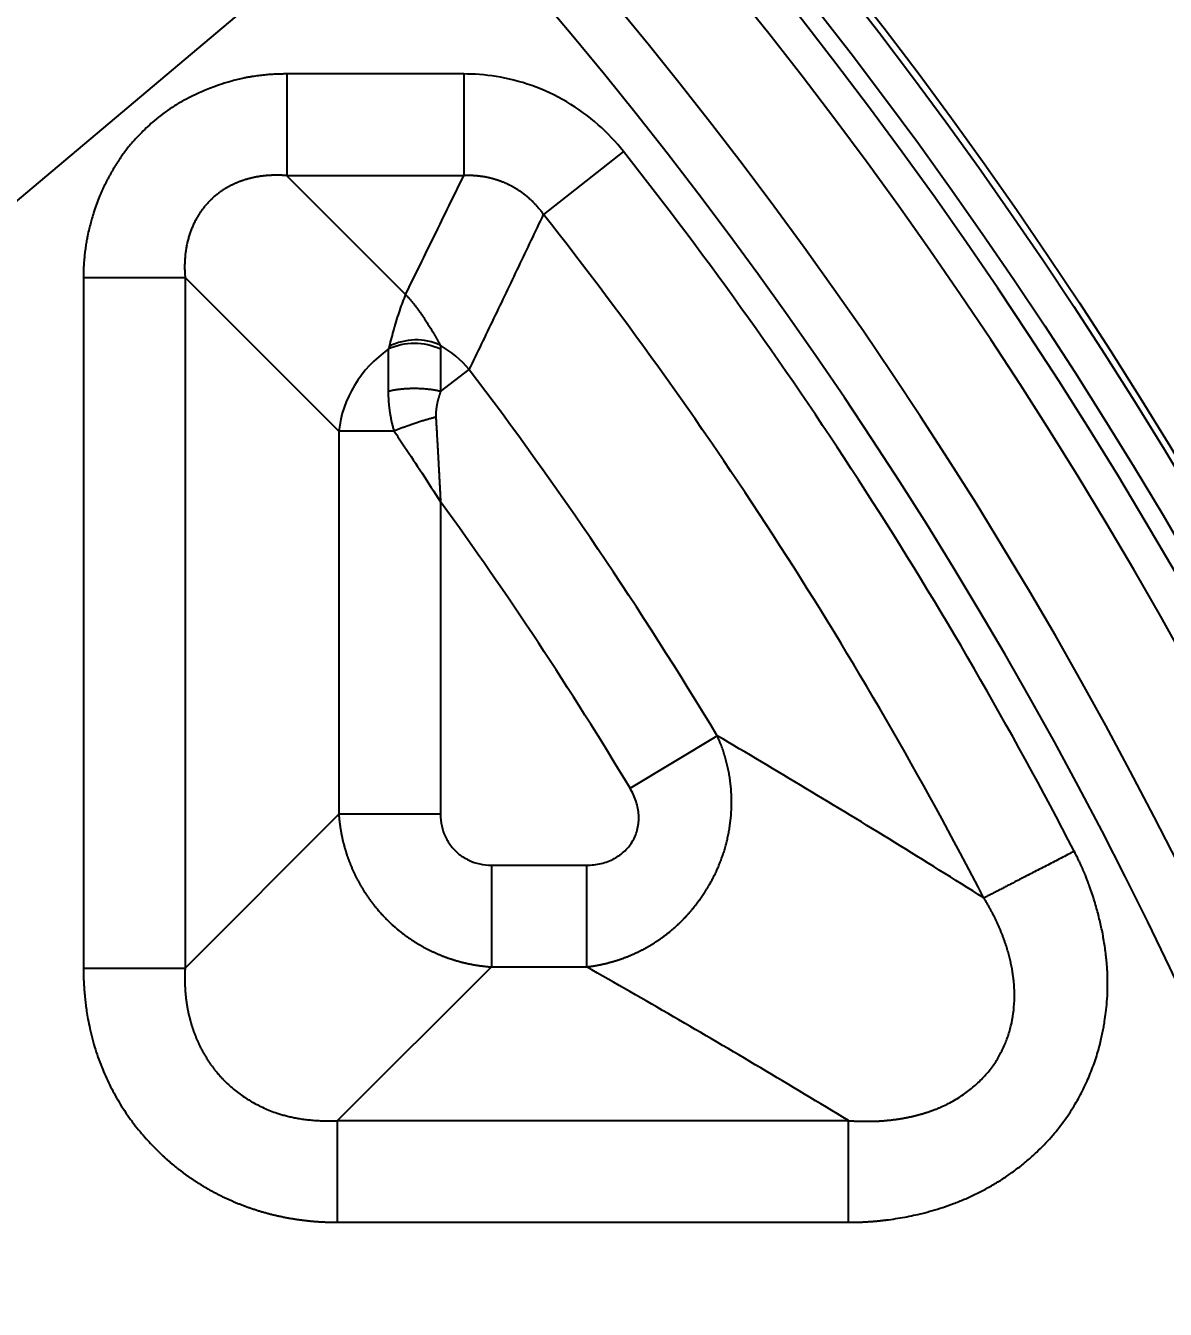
# Model space of a CAD drawing. Header units: millimetres. Extents: x -1286 to 291, y 5350 to 5880.
# Drawn here: x -999.81 to -978.52, y 5717.81 to 5741.79 of the extents above; entities that cross this region are included whole.
import ezdxf

# ---------------------------------------------------------------- set-up
doc = ezdxf.new("R2010")
doc.units = ezdxf.units.MM
doc.layers.add('dim', color=82, linetype='Continuous', lineweight=9)
doc.layers.add('粗实线层', color=7, linetype='Continuous', lineweight=35)
doc.dimstyles.new('ISO-25', dxfattribs={"dimscale": 1.5, "dimtxt": 2.5, "dimasz": 2.5, "dimexe": 1.25, "dimexo": 0.625, "dimtad": 1, "dimtxsty": 'Standard', "dimcen": 2.5, "dimadec": 0, "dimazin": 0, "dimtfac": 1, "dimtmove": 0, "dimatfit": 3, "dimfxl": 0, "dimarcsym": 0})

# ---------------------------------------------------------------- blocks, each defined once
blk = doc.blocks.new('*D39')
at = {"layer": 'Defpoints', "color": 0, "lineweight": 18, "transparency": 16777216}
for p in [(-981.514, 5754.075), (-1136.803, 5623.235)]:
    blk.add_point(p, dxfattribs=at)
at = {"layer": 'dim', "color": 0, "lineweight": -2, "transparency": 16777216}
for p, q in [((-931.597, 5796.133), (-979.219, 5756.008)), ((-1136.803, 5623.235), (-981.514, 5754.075)), ((-1139.097, 5621.302), (-1141.391, 5619.369))]:
    blk.add_line(p, q, dxfattribs=at)
at = {"layer": 'dim', "color": 0, "lineweight": 18, "transparency": 16777216}
for points in [[(-979.542, 5756.391), (-978.897, 5755.626), (-981.514, 5754.075)], [(-1139.419, 5621.684), (-1138.775, 5620.92), (-1136.803, 5623.235)]]:
    blk.add_solid(points, dxfattribs=at)
at = {"layer": 'dim', "color": 0, "lineweight": 18, "transparency": 16777216, "insert": (-942.427, 5790.849), "char_height": 3.75, "attachment_point": 5, "rotation": 40.1161}
blk.add_mtext('∅203,06', dxfattribs=at)

msp = doc.modelspace()

# ---------------------------------------------------------------- linework, layer by layer
at = {"layer": '粗实线层', "lineweight": 25}
for p, q in [((-991.627, 5740.892), (-994.933, 5740.892)), ((-991.627, 5740.892), (-991.627, 5738.991)), ((-988.641, 5739.442), (-990.134, 5738.267)), ((-991.627, 5738.991), (-994.933, 5738.991)), ((-992.714, 5736.772), (-994.933, 5738.991)), ((-998.734, 5737.091), (-998.734, 5724.183)), ((-996.834, 5737.091), (-996.834, 5724.183)), ((-993.961, 5734.218), (-996.834, 5737.091)), ((-993.038, 5735.747), (-993.038, 5734.959)), ((-992.06, 5735.747), (-992.06, 5734.959)), ((-992.06, 5734.959), (-991.523, 5735.366)), ((-992.928, 5734.218), (-993.961, 5734.218)), ((-993.961, 5734.218), (-993.961, 5727.056)), ((-992.06, 5732.899), (-992.06, 5727.056)), ((-988.519, 5727.546), (-986.891, 5728.526)), ((-993.961, 5727.056), (-996.834, 5724.183)), ((-991.11, 5726.106), (-989.333, 5726.106)), ((-991.11, 5724.205), (-993.983, 5721.332)), ((-991.11, 5724.205), (-989.333, 5724.205)), ((-993.983, 5721.332), (-984.439, 5721.332)), ((-993.983, 5719.432), (-984.439, 5719.432))]:
    msp.add_line(p, q, dxfattribs=at)
for radius in [87.342, 87.216, 86.564]:
    msp.add_circle((-1053.128, 5688.655), radius, dxfattribs=at)
for centre, radius, start, end in [((-1059.158, 5688.655), 102.402, 14.30847, 151.42209), ((-1059.158, 5688.655), 102.401, 14.30847, 151.42209), ((-1059.158, 5688.655), 102.032, 6.18953, 168.43129), ((-1059.158, 5688.655), 101.531, 6.18953, 168.40811), ((-1059.158, 5688.655), 100.442, 20.91041, 168.28064), ((-1059.158, 5688.655), 100.141, 20.91041, 168.28065), ((-1059.158, 5688.655), 100.022, 21.11656, 168.26666), ((-1059.158, 5688.655), 99.521, 21.13618, 168.17064), ((-1053.128, 5688.655), 86.224, 0.08059, 89.91941), ((-1053.128, 5688.655), 85.581, 0.90297, 89.09703), ((-1053.128, 5688.655), 83.696, 2.22396, 87.77604), ((-1053.128, 5688.655), 82.706, 2.58039, 87.41961), ((-1053.128, 5688.655), 82.085, 27.34893, 38.22237), ((-1053.128, 5688.655), 80.184, 27.34891, 38.22242), ((-1053.128, 5688.655), 77.311, 31.04541, 37.1705), ((-1053.128, 5688.655), 75.411, 31.04547, 35.92336)]:
    msp.add_arc(centre, radius, start, end, dxfattribs=at)
for centre, major_axis, ratio, start_param, end_param in [((-992.549, 5734.982), (1.005, 0), 0.870881, 1.062956, 2.078628), ((-992.552, 5735.021), (0.991, 0.17), 0.891948, 0.912948, 1.904612), ((-993.038, 5734.218), (1.8, -0.894), 0.933392, 1.136658, 1.493393), ((-992.06, 5734.218), (1.421, 1.421), 0.89907, 1.375319, 2.303097)]:
    msp.add_ellipse(centre, major_axis=major_axis, ratio=ratio, start_param=start_param, end_param=end_param, dxfattribs=at)
for points, knots in [([(-994.933, 5740.892), (-994.945, 5740.892), (-994.97, 5740.892), (-995.008, 5740.891), (-995.048, 5740.89), (-995.09, 5740.889), (-995.133, 5740.888), (-995.179, 5740.885), (-995.226, 5740.883), (-995.276, 5740.879), (-995.327, 5740.875), (-995.38, 5740.869), (-995.435, 5740.863), (-995.492, 5740.856), (-995.55, 5740.847), (-995.61, 5740.838), (-995.672, 5740.827), (-995.789, 5740.804), (-995.95, 5740.765), (-996.141, 5740.707), (-996.301, 5740.65), (-996.441, 5740.594), (-996.58, 5740.535), (-996.731, 5740.464), (-996.9, 5740.376), (-997.135, 5740.233), (-997.39, 5740.043), (-997.605, 5739.843), (-997.763, 5739.68), (-997.868, 5739.559), (-997.957, 5739.444), (-998.013, 5739.366), (-998.058, 5739.301), (-998.095, 5739.245), (-998.128, 5739.194), (-998.16, 5739.142), (-998.192, 5739.089), (-998.222, 5739.036), (-998.252, 5738.982), (-998.281, 5738.928), (-998.309, 5738.873), (-998.337, 5738.818), (-998.363, 5738.762), (-998.389, 5738.705), (-998.414, 5738.648), (-998.448, 5738.566), (-998.491, 5738.456), (-998.537, 5738.323), (-998.575, 5738.2), (-998.603, 5738.095), (-998.631, 5737.986), (-998.651, 5737.896), (-998.666, 5737.818), (-998.675, 5737.772), (-998.683, 5737.724), (-998.691, 5737.674), (-998.698, 5737.622), (-998.705, 5737.569), (-998.711, 5737.515), (-998.717, 5737.459), (-998.722, 5737.401), (-998.726, 5737.342), (-998.73, 5737.281), (-998.732, 5737.219), (-998.734, 5737.155), (-998.734, 5737.112), (-998.734, 5737.091)], [0, 0, 0, 0, 0.006018, 0.012354, 0.019009, 0.025982, 0.033275, 0.040888, 0.048821, 0.057074, 0.065649, 0.074546, 0.083764, 0.093304, 0.103165, 0.113347, 0.12385, 0.134675, 0.172999, 0.20632, 0.234632, 0.257914, 0.282048, 0.309966, 0.341685, 0.377223, 0.447462, 0.500378, 0.524056, 0.561299, 0.580438, 0.596556, 0.609655, 0.619739, 0.629965, 0.640201, 0.65045, 0.66071, 0.670983, 0.681267, 0.691565, 0.701874, 0.712196, 0.72253, 0.732876, 0.743233, 0.767309, 0.791966, 0.813673, 0.831718, 0.846184, 0.870137, 0.8778, 0.885713, 0.893875, 0.902286, 0.910945, 0.919853, 0.929007, 0.938409, 0.948058, 0.957955, 0.968097, 0.978486, 0.989121, 1, 1, 1, 1]), ([(-994.933, 5740.892), (-994.933, 5740.788), (-994.933, 5740.684), (-994.933, 5740.479), (-994.933, 5740.378), (-994.933, 5740.18), (-994.933, 5740.084), (-994.933, 5739.898), (-994.933, 5739.809), (-994.933, 5739.64), (-994.933, 5739.56), (-994.933, 5739.412), (-994.933, 5739.343), (-994.933, 5739.219), (-994.933, 5739.163), (-994.933, 5739.066), (-994.933, 5739.025), (-994.933, 5738.991)], [0, 0, 0, 0, 0.125, 0.125, 0.25, 0.25, 0.375, 0.375, 0.5, 0.5, 0.625, 0.625, 0.75, 0.75, 0.875, 0.875, 1, 1, 1, 1]), ([(-994.933, 5738.991), (-994.941, 5738.992), (-994.957, 5738.993), (-994.981, 5738.995), (-995.005, 5738.996), (-995.028, 5738.998), (-995.052, 5738.999), (-995.075, 5738.999), (-995.099, 5739), (-995.122, 5739), (-995.145, 5739), (-995.168, 5739), (-995.191, 5738.999), (-995.214, 5738.998), (-995.237, 5738.997), (-995.259, 5738.996), (-995.282, 5738.995), (-995.304, 5738.993), (-995.327, 5738.991), (-995.349, 5738.989), (-995.371, 5738.986), (-995.393, 5738.984), (-995.414, 5738.981), (-995.436, 5738.977), (-995.458, 5738.974), (-995.479, 5738.971), (-995.5, 5738.967), (-995.522, 5738.963), (-995.543, 5738.958), (-995.563, 5738.954), (-995.584, 5738.949), (-995.605, 5738.944), (-995.625, 5738.939), (-995.646, 5738.934), (-995.666, 5738.928), (-995.686, 5738.923), (-995.706, 5738.917), (-995.726, 5738.91), (-995.745, 5738.904), (-995.765, 5738.897), (-995.784, 5738.891), (-995.803, 5738.884), (-995.822, 5738.876), (-995.841, 5738.869), (-995.86, 5738.861), (-995.878, 5738.854), (-995.897, 5738.846), (-995.915, 5738.837), (-995.933, 5738.829), (-995.951, 5738.82), (-995.969, 5738.812), (-995.986, 5738.803), (-996.004, 5738.794), (-996.021, 5738.784), (-996.038, 5738.775), (-996.055, 5738.765), (-996.072, 5738.755), (-996.088, 5738.745), (-996.105, 5738.735), (-996.121, 5738.725), (-996.137, 5738.714), (-996.153, 5738.703), (-996.169, 5738.693), (-996.184, 5738.682), (-996.2, 5738.67), (-996.215, 5738.659), (-996.23, 5738.647), (-996.245, 5738.636), (-996.259, 5738.624), (-996.274, 5738.612), (-996.288, 5738.6), (-996.302, 5738.587), (-996.316, 5738.575), (-996.33, 5738.562), (-996.343, 5738.549), (-996.357, 5738.536), (-996.374, 5738.52), (-996.394, 5738.499), (-996.418, 5738.473), (-996.441, 5738.447), (-996.464, 5738.42), (-996.486, 5738.393), (-996.507, 5738.364), (-996.528, 5738.336), (-996.549, 5738.306), (-996.569, 5738.277), (-996.588, 5738.246), (-996.606, 5738.215), (-996.624, 5738.183), (-996.642, 5738.151), (-996.658, 5738.118), (-996.674, 5738.085), (-996.69, 5738.051), (-996.705, 5738.016), (-996.719, 5737.981), (-996.732, 5737.945), (-996.745, 5737.909), (-996.756, 5737.873), (-996.768, 5737.835), (-996.778, 5737.798), (-996.788, 5737.76), (-996.797, 5737.721), (-996.805, 5737.682), (-996.812, 5737.642), (-996.819, 5737.602), (-996.825, 5737.562), (-996.83, 5737.521), (-996.834, 5737.479), (-996.837, 5737.438), (-996.84, 5737.395), (-996.842, 5737.353), (-996.842, 5737.31), (-996.842, 5737.267), (-996.842, 5737.223), (-996.84, 5737.179), (-996.837, 5737.135), (-996.835, 5737.106), (-996.834, 5737.091)], [0, 0, 0, 0, 0.007835, 0.01563, 0.023387, 0.031106, 0.038786, 0.046428, 0.054033, 0.0616, 0.06913, 0.076623, 0.08408, 0.0915, 0.098884, 0.106233, 0.113546, 0.120823, 0.128066, 0.135274, 0.142448, 0.149587, 0.156693, 0.163766, 0.170805, 0.177812, 0.184787, 0.191729, 0.198639, 0.205519, 0.212367, 0.219184, 0.225971, 0.232728, 0.239456, 0.246154, 0.252823, 0.259464, 0.266077, 0.272662, 0.27922, 0.285751, 0.292255, 0.298733, 0.305186, 0.311613, 0.318016, 0.324394, 0.330748, 0.337079, 0.343387, 0.349672, 0.355935, 0.362176, 0.368396, 0.374595, 0.380774, 0.386933, 0.393073, 0.399194, 0.405297, 0.411382, 0.41745, 0.423501, 0.429535, 0.435554, 0.441557, 0.447546, 0.45352, 0.459481, 0.465429, 0.471364, 0.477287, 0.483198, 0.489099, 0.494989, 0.500869, 0.51187, 0.522908, 0.533986, 0.545108, 0.556276, 0.567495, 0.578768, 0.590098, 0.601489, 0.612943, 0.624464, 0.636056, 0.64772, 0.659461, 0.671281, 0.683183, 0.695171, 0.707246, 0.719411, 0.731669, 0.744024, 0.756476, 0.76903, 0.781687, 0.794449, 0.807319, 0.8203, 0.833393, 0.8466, 0.859924, 0.873367, 0.88693, 0.900616, 0.914426, 0.928363, 0.942427, 0.956622, 0.970948, 0.985406, 1, 1, 1, 1]), ([(-990.134, 5738.267), (-990.138, 5738.272), (-990.146, 5738.283), (-990.158, 5738.299), (-990.17, 5738.316), (-990.183, 5738.332), (-990.195, 5738.348), (-990.208, 5738.363), (-990.221, 5738.379), (-990.234, 5738.395), (-990.248, 5738.41), (-990.261, 5738.425), (-990.275, 5738.44), (-990.289, 5738.455), (-990.303, 5738.47), (-990.317, 5738.484), (-990.331, 5738.499), (-990.346, 5738.513), (-990.361, 5738.527), (-990.376, 5738.541), (-990.391, 5738.555), (-990.406, 5738.568), (-990.421, 5738.582), (-990.437, 5738.595), (-990.453, 5738.608), (-990.469, 5738.621), (-990.485, 5738.633), (-990.501, 5738.646), (-990.517, 5738.658), (-990.534, 5738.67), (-990.55, 5738.682), (-990.567, 5738.694), (-990.584, 5738.705), (-990.601, 5738.716), (-990.618, 5738.727), (-990.635, 5738.738), (-990.653, 5738.749), (-990.67, 5738.759), (-990.688, 5738.77), (-990.706, 5738.78), (-990.724, 5738.789), (-990.742, 5738.799), (-990.76, 5738.808), (-990.778, 5738.817), (-990.797, 5738.826), (-990.815, 5738.835), (-990.834, 5738.844), (-990.853, 5738.852), (-990.871, 5738.86), (-990.89, 5738.868), (-990.909, 5738.875), (-990.928, 5738.882), (-990.947, 5738.89), (-990.967, 5738.896), (-990.986, 5738.903), (-991.005, 5738.91), (-991.025, 5738.916), (-991.044, 5738.922), (-991.064, 5738.927), (-991.084, 5738.933), (-991.103, 5738.938), (-991.123, 5738.943), (-991.143, 5738.948), (-991.163, 5738.952), (-991.183, 5738.957), (-991.203, 5738.961), (-991.223, 5738.965), (-991.243, 5738.968), (-991.263, 5738.971), (-991.283, 5738.975), (-991.303, 5738.977), (-991.323, 5738.98), (-991.343, 5738.982), (-991.364, 5738.985), (-991.384, 5738.986), (-991.404, 5738.988), (-991.424, 5738.99), (-991.445, 5738.991), (-991.465, 5738.992), (-991.485, 5738.993), (-991.506, 5738.993), (-991.526, 5738.993), (-991.546, 5738.993), (-991.566, 5738.993), (-991.587, 5738.993), (-991.607, 5738.992), (-991.62, 5738.991), (-991.627, 5738.991)], [0, 0, 0, 0, 0.011797, 0.023591, 0.035383, 0.047173, 0.05896, 0.070745, 0.082529, 0.09431, 0.10609, 0.117869, 0.129646, 0.141422, 0.153197, 0.164971, 0.176744, 0.188516, 0.200287, 0.212058, 0.223828, 0.235597, 0.247366, 0.259134, 0.270902, 0.28267, 0.294437, 0.306204, 0.31797, 0.329737, 0.341502, 0.353268, 0.365034, 0.376799, 0.388564, 0.400328, 0.412093, 0.423857, 0.43562, 0.447384, 0.459147, 0.47091, 0.482673, 0.494435, 0.506197, 0.517958, 0.529719, 0.54148, 0.55324, 0.565, 0.576759, 0.588518, 0.600276, 0.612034, 0.623792, 0.635549, 0.647306, 0.659062, 0.670817, 0.682573, 0.694328, 0.706082, 0.717836, 0.72959, 0.741343, 0.753097, 0.76485, 0.776603, 0.788356, 0.800108, 0.811861, 0.823614, 0.835367, 0.847121, 0.858875, 0.870629, 0.882384, 0.89414, 0.905897, 0.917654, 0.929413, 0.941173, 0.952935, 0.964698, 0.976464, 0.988231, 1, 1, 1, 1]), ([(-992.714, 5736.772), (-992.752, 5736.681), (-992.826, 5736.485), (-992.928, 5736.156), (-992.992, 5735.915), (-993.02, 5735.8)], [0, 0, 0, 0, 0.370623, 0.719178, 1, 1, 1, 1]), ([(-992.714, 5736.772), (-992.709, 5736.766), (-992.699, 5736.755), (-992.683, 5736.738), (-992.668, 5736.721), (-992.652, 5736.703), (-992.637, 5736.685), (-992.621, 5736.667), (-992.606, 5736.648), (-992.59, 5736.63), (-992.575, 5736.611), (-992.559, 5736.591), (-992.544, 5736.572), (-992.528, 5736.552), (-992.513, 5736.532), (-992.497, 5736.512), (-992.482, 5736.491), (-992.466, 5736.47), (-992.451, 5736.449), (-992.435, 5736.427), (-992.42, 5736.405), (-992.405, 5736.383), (-992.389, 5736.361), (-992.37, 5736.333), (-992.348, 5736.299), (-992.322, 5736.259), (-992.296, 5736.218), (-992.27, 5736.177), (-992.244, 5736.135), (-992.218, 5736.092), (-992.192, 5736.049), (-992.166, 5736.005), (-992.141, 5735.961), (-992.116, 5735.916), (-992.091, 5735.87), (-992.075, 5735.839), (-992.066, 5735.824)], [0, 0, 0, 0, 0.023463, 0.04695, 0.070461, 0.093996, 0.117553, 0.141134, 0.164737, 0.188362, 0.212009, 0.235679, 0.259369, 0.283081, 0.306814, 0.330568, 0.354341, 0.378135, 0.401948, 0.425781, 0.449632, 0.473503, 0.497391, 0.521298, 0.562329, 0.603157, 0.64378, 0.684198, 0.724409, 0.764412, 0.804207, 0.843791, 0.883164, 0.922324, 0.96127, 1, 1, 1, 1]), ([(-993.038, 5734.959), (-993.038, 5734.952), (-993.038, 5734.939), (-993.037, 5734.919), (-993.037, 5734.9), (-993.037, 5734.881), (-993.036, 5734.862), (-993.036, 5734.844), (-993.035, 5734.827), (-993.034, 5734.809), (-993.033, 5734.793), (-993.032, 5734.776), (-993.031, 5734.76), (-993.03, 5734.745), (-993.028, 5734.73), (-993.027, 5734.715), (-993.026, 5734.701), (-993.025, 5734.688), (-993.023, 5734.675), (-993.022, 5734.662), (-993.02, 5734.65), (-993.019, 5734.639), (-993.017, 5734.628), (-993.016, 5734.617), (-993.015, 5734.607), (-993.013, 5734.598), (-993.012, 5734.589), (-993.011, 5734.58), (-993.01, 5734.572), (-993.008, 5734.565), (-993.007, 5734.558), (-993.006, 5734.551), (-993.005, 5734.546), (-993.004, 5734.54), (-993.004, 5734.536), (-993.003, 5734.531), (-993.001, 5734.519), (-992.997, 5734.499), (-992.992, 5734.471), (-992.987, 5734.442), (-992.98, 5734.411), (-992.974, 5734.381), (-992.966, 5734.349), (-992.958, 5734.317), (-992.949, 5734.285), (-992.939, 5734.251), (-992.932, 5734.229), (-992.928, 5734.218)], [0, 0, 0, 0, 0.028083, 0.055532, 0.082343, 0.108515, 0.134044, 0.158927, 0.183161, 0.206743, 0.22967, 0.251939, 0.273546, 0.294489, 0.314764, 0.334367, 0.353295, 0.371545, 0.389115, 0.406001, 0.422201, 0.437712, 0.452531, 0.466657, 0.480087, 0.492819, 0.50485, 0.51618, 0.526806, 0.536725, 0.545938, 0.554442, 0.562235, 0.569317, 0.575686, 0.581341, 0.586282, 0.623341, 0.661337, 0.700284, 0.740194, 0.781071, 0.822914, 0.865725, 0.909505, 0.954261, 1, 1, 1, 1]), ([(-992.06, 5734.959), (-992.062, 5734.954), (-992.066, 5734.943), (-992.071, 5734.927), (-992.076, 5734.911), (-992.081, 5734.896), (-992.086, 5734.88), (-992.091, 5734.864), (-992.095, 5734.849), (-992.1, 5734.833), (-992.104, 5734.818), (-992.108, 5734.803), (-992.112, 5734.788), (-992.116, 5734.772), (-992.119, 5734.757), (-992.123, 5734.743), (-992.126, 5734.728), (-992.129, 5734.713), (-992.131, 5734.698), (-992.134, 5734.684), (-992.136, 5734.669), (-992.139, 5734.655), (-992.14, 5734.641), (-992.142, 5734.627), (-992.144, 5734.613), (-992.145, 5734.599), (-992.146, 5734.585), (-992.147, 5734.571), (-992.148, 5734.557), (-992.148, 5734.544), (-992.149, 5734.531), (-992.149, 5734.517), (-992.148, 5734.504), (-992.148, 5734.491), (-992.148, 5734.483), (-992.147, 5734.478)], [0, 0, 0, 0, 0.036813, 0.073176, 0.109093, 0.144567, 0.1796, 0.214197, 0.24836, 0.282094, 0.315401, 0.348287, 0.380755, 0.41281, 0.444455, 0.475696, 0.506536, 0.536982, 0.567038, 0.596709, 0.626002, 0.654921, 0.683474, 0.711665, 0.739502, 0.766992, 0.794141, 0.820956, 0.847446, 0.873618, 0.899479, 0.925039, 0.950307, 0.975291, 1, 1, 1, 1]), ([(-992.147, 5734.478), (-992.147, 5734.466), (-992.145, 5734.442), (-992.143, 5734.405), (-992.141, 5734.368), (-992.139, 5734.331), (-992.137, 5734.292), (-992.134, 5734.254), (-992.132, 5734.215), (-992.13, 5734.175), (-992.128, 5734.135), (-992.125, 5734.095), (-992.123, 5734.054), (-992.121, 5734.012), (-992.118, 5733.971), (-992.116, 5733.928), (-992.114, 5733.885), (-992.111, 5733.842), (-992.109, 5733.795), (-992.106, 5733.742), (-992.102, 5733.684), (-992.099, 5733.624), (-992.096, 5733.561), (-992.092, 5733.497), (-992.088, 5733.43), (-992.085, 5733.36), (-992.081, 5733.289), (-992.077, 5733.215), (-992.073, 5733.139), (-992.069, 5733.061), (-992.065, 5732.981), (-992.062, 5732.927), (-992.06, 5732.899)], [0, 0, 0, 0, 0.023449, 0.047164, 0.071143, 0.095388, 0.119897, 0.144672, 0.169711, 0.195016, 0.220585, 0.246419, 0.272519, 0.298882, 0.325511, 0.352404, 0.379562, 0.406984, 0.434671, 0.469894, 0.506498, 0.544483, 0.583848, 0.624591, 0.666712, 0.710208, 0.755079, 0.801324, 0.848939, 0.897925, 0.948279, 1, 1, 1, 1]), ([(-992.928, 5734.218), (-992.864, 5734.121), (-992.69, 5733.861), (-992.4, 5733.421), (-992.175, 5733.077), (-992.06, 5732.899)], [0, 0, 0, 0, 0.224845, 0.601568, 1, 1, 1, 1]), ([(-989.333, 5724.205), (-989.325, 5724.206), (-989.307, 5724.208), (-989.281, 5724.211), (-989.256, 5724.215), (-989.23, 5724.219), (-989.204, 5724.223), (-989.178, 5724.227), (-989.153, 5724.231), (-989.127, 5724.236), (-989.102, 5724.241), (-989.076, 5724.246), (-989.051, 5724.251), (-989.025, 5724.257), (-989, 5724.262), (-988.975, 5724.268), (-988.95, 5724.274), (-988.925, 5724.281), (-988.9, 5724.287), (-988.875, 5724.294), (-988.851, 5724.301), (-988.826, 5724.308), (-988.801, 5724.316), (-988.777, 5724.323), (-988.752, 5724.331), (-988.728, 5724.339), (-988.704, 5724.347), (-988.68, 5724.356), (-988.656, 5724.364), (-988.632, 5724.373), (-988.608, 5724.382), (-988.585, 5724.391), (-988.561, 5724.4), (-988.537, 5724.41), (-988.514, 5724.42), (-988.491, 5724.43), (-988.468, 5724.44), (-988.445, 5724.45), (-988.422, 5724.46), (-988.399, 5724.471), (-988.376, 5724.482), (-988.354, 5724.493), (-988.331, 5724.504), (-988.309, 5724.515), (-988.287, 5724.527), (-988.265, 5724.538), (-988.243, 5724.55), (-988.221, 5724.562), (-988.199, 5724.574), (-988.178, 5724.587), (-988.157, 5724.599), (-988.135, 5724.612), (-988.114, 5724.625), (-988.093, 5724.637), (-988.072, 5724.651), (-988.051, 5724.664), (-988.031, 5724.677), (-988.01, 5724.691), (-987.99, 5724.704), (-987.97, 5724.718), (-987.95, 5724.732), (-987.93, 5724.746), (-987.91, 5724.761), (-987.89, 5724.775), (-987.871, 5724.79), (-987.851, 5724.804), (-987.832, 5724.819), (-987.813, 5724.834), (-987.794, 5724.849), (-987.775, 5724.864), (-987.757, 5724.879), (-987.738, 5724.895), (-987.72, 5724.91), (-987.702, 5724.926), (-987.684, 5724.942), (-987.666, 5724.958), (-987.648, 5724.974), (-987.631, 5724.99), (-987.614, 5725.006), (-987.596, 5725.022), (-987.579, 5725.038), (-987.562, 5725.055), (-987.546, 5725.071), (-987.529, 5725.088), (-987.513, 5725.105), (-987.496, 5725.122), (-987.48, 5725.139), (-987.464, 5725.156), (-987.449, 5725.173), (-987.433, 5725.19), (-987.418, 5725.207), (-987.402, 5725.225), (-987.387, 5725.242), (-987.372, 5725.26), (-987.357, 5725.277), (-987.343, 5725.295), (-987.328, 5725.313), (-987.314, 5725.331), (-987.3, 5725.349), (-987.286, 5725.367), (-987.272, 5725.385), (-987.258, 5725.403), (-987.245, 5725.421), (-987.231, 5725.439), (-987.218, 5725.457), (-987.205, 5725.475), (-987.192, 5725.494), (-987.179, 5725.512), (-987.167, 5725.531), (-987.154, 5725.549), (-987.142, 5725.568), (-987.13, 5725.586), (-987.118, 5725.605), (-987.106, 5725.623), (-987.095, 5725.642), (-987.083, 5725.661), (-987.072, 5725.679), (-987.061, 5725.698), (-987.05, 5725.717), (-987.039, 5725.735), (-987.024, 5725.761), (-987.006, 5725.793), (-986.985, 5725.832), (-986.965, 5725.872), (-986.944, 5725.912), (-986.925, 5725.953), (-986.905, 5725.994), (-986.887, 5726.036), (-986.868, 5726.078), (-986.851, 5726.12), (-986.834, 5726.163), (-986.817, 5726.207), (-986.801, 5726.251), (-986.785, 5726.295), (-986.77, 5726.34), (-986.756, 5726.385), (-986.743, 5726.431), (-986.73, 5726.477), (-986.717, 5726.523), (-986.706, 5726.57), (-986.695, 5726.617), (-986.684, 5726.665), (-986.675, 5726.713), (-986.666, 5726.761), (-986.658, 5726.809), (-986.651, 5726.858), (-986.645, 5726.907), (-986.639, 5726.956), (-986.634, 5727.006), (-986.63, 5727.056), (-986.626, 5727.106), (-986.624, 5727.156), (-986.622, 5727.206), (-986.621, 5727.257), (-986.621, 5727.308), (-986.622, 5727.359), (-986.624, 5727.41), (-986.626, 5727.461), (-986.63, 5727.512), (-986.634, 5727.563), (-986.639, 5727.614), (-986.645, 5727.666), (-986.652, 5727.717), (-986.66, 5727.768), (-986.669, 5727.82), (-986.679, 5727.871), (-986.69, 5727.922), (-986.701, 5727.973), (-986.714, 5728.024), (-986.727, 5728.075), (-986.742, 5728.126), (-986.757, 5728.177), (-986.773, 5728.228), (-986.79, 5728.278), (-986.809, 5728.328), (-986.828, 5728.378), (-986.848, 5728.428), (-986.869, 5728.477), (-986.884, 5728.51), (-986.891, 5728.526)], [0, 0, 0, 0, 0.004684, 0.009361, 0.01403, 0.01869, 0.023344, 0.027989, 0.032626, 0.037255, 0.041876, 0.04649, 0.051095, 0.055692, 0.060281, 0.064862, 0.069436, 0.074001, 0.078558, 0.083108, 0.087649, 0.092183, 0.096709, 0.101227, 0.105738, 0.110241, 0.114736, 0.119223, 0.123703, 0.128174, 0.132638, 0.137093, 0.14154, 0.145979, 0.15041, 0.154832, 0.159247, 0.163653, 0.16805, 0.172439, 0.17682, 0.181193, 0.185558, 0.189914, 0.194262, 0.198602, 0.202934, 0.207258, 0.211574, 0.215882, 0.220182, 0.224475, 0.22876, 0.233038, 0.237308, 0.241571, 0.245826, 0.250075, 0.254315, 0.258548, 0.262774, 0.266991, 0.2712, 0.275401, 0.279594, 0.283779, 0.287954, 0.292122, 0.29628, 0.30043, 0.304572, 0.308704, 0.312828, 0.316943, 0.321048, 0.325145, 0.329233, 0.333313, 0.337383, 0.341444, 0.345497, 0.34954, 0.353575, 0.357601, 0.361619, 0.365628, 0.369628, 0.37362, 0.377603, 0.381578, 0.385544, 0.389502, 0.393451, 0.397391, 0.401323, 0.405245, 0.409158, 0.413062, 0.416957, 0.420843, 0.424719, 0.428586, 0.432443, 0.436291, 0.44013, 0.443958, 0.447778, 0.451587, 0.455387, 0.459177, 0.462958, 0.466728, 0.470489, 0.47424, 0.477982, 0.481714, 0.485436, 0.489148, 0.49285, 0.496543, 0.500226, 0.507763, 0.51534, 0.522959, 0.530618, 0.538319, 0.546062, 0.553846, 0.561671, 0.569538, 0.577447, 0.585396, 0.593385, 0.601415, 0.609484, 0.617591, 0.625737, 0.63392, 0.642139, 0.650393, 0.658684, 0.667011, 0.675375, 0.683776, 0.692215, 0.700691, 0.709206, 0.717757, 0.726346, 0.734972, 0.743634, 0.752331, 0.761062, 0.769827, 0.778624, 0.787452, 0.796312, 0.805205, 0.814132, 0.823093, 0.832089, 0.84112, 0.850187, 0.859289, 0.868427, 0.877601, 0.88681, 0.896054, 0.905333, 0.914646, 0.923993, 0.933373, 0.942787, 0.952236, 0.961719, 0.971237, 0.98079, 0.990378, 1, 1, 1, 1]), ([(-981.906, 5725.493), (-982.463, 5725.843), (-983.574, 5726.536), (-985.233, 5727.546), (-986.339, 5728.202), (-986.891, 5728.526)], [0, 0, 0, 0, 0.333334, 0.666669, 1, 1, 1, 1]), ([(-993.961, 5727.056), (-993.96, 5727.047), (-993.959, 5727.029), (-993.957, 5727.002), (-993.954, 5726.976), (-993.952, 5726.949), (-993.949, 5726.922), (-993.946, 5726.895), (-993.942, 5726.869), (-993.939, 5726.842), (-993.935, 5726.815), (-993.931, 5726.789), (-993.926, 5726.762), (-993.922, 5726.735), (-993.917, 5726.709), (-993.912, 5726.682), (-993.907, 5726.656), (-993.901, 5726.629), (-993.896, 5726.603), (-993.89, 5726.576), (-993.883, 5726.55), (-993.877, 5726.524), (-993.87, 5726.497), (-993.863, 5726.471), (-993.856, 5726.445), (-993.849, 5726.419), (-993.841, 5726.393), (-993.833, 5726.367), (-993.825, 5726.341), (-993.817, 5726.315), (-993.809, 5726.289), (-993.8, 5726.263), (-993.791, 5726.237), (-993.782, 5726.212), (-993.772, 5726.186), (-993.762, 5726.161), (-993.752, 5726.135), (-993.742, 5726.11), (-993.732, 5726.085), (-993.721, 5726.059), (-993.71, 5726.034), (-993.699, 5726.009), (-993.688, 5725.984), (-993.677, 5725.959), (-993.665, 5725.935), (-993.653, 5725.91), (-993.641, 5725.885), (-993.628, 5725.861), (-993.615, 5725.837), (-993.603, 5725.812), (-993.589, 5725.788), (-993.576, 5725.764), (-993.563, 5725.74), (-993.549, 5725.717), (-993.535, 5725.693), (-993.521, 5725.669), (-993.506, 5725.646), (-993.492, 5725.622), (-993.477, 5725.599), (-993.462, 5725.576), (-993.447, 5725.553), (-993.431, 5725.53), (-993.415, 5725.508), (-993.4, 5725.485), (-993.383, 5725.463), (-993.367, 5725.441), (-993.351, 5725.418), (-993.334, 5725.396), (-993.317, 5725.375), (-993.3, 5725.353), (-993.283, 5725.331), (-993.265, 5725.31), (-993.247, 5725.289), (-993.23, 5725.268), (-993.212, 5725.247), (-993.193, 5725.226), (-993.175, 5725.206), (-993.156, 5725.185), (-993.137, 5725.165), (-993.118, 5725.145), (-993.099, 5725.125), (-993.08, 5725.105), (-993.06, 5725.086), (-993.041, 5725.066), (-993.021, 5725.047), (-993.001, 5725.028), (-992.98, 5725.009), (-992.96, 5724.991), (-992.939, 5724.972), (-992.919, 5724.954), (-992.898, 5724.936), (-992.877, 5724.918), (-992.856, 5724.9), (-992.834, 5724.883), (-992.813, 5724.866), (-992.791, 5724.849), (-992.769, 5724.832), (-992.747, 5724.815), (-992.725, 5724.799), (-992.703, 5724.782), (-992.68, 5724.766), (-992.658, 5724.75), (-992.635, 5724.735), (-992.612, 5724.719), (-992.589, 5724.704), (-992.566, 5724.689), (-992.543, 5724.674), (-992.52, 5724.659), (-992.496, 5724.645), (-992.473, 5724.631), (-992.449, 5724.617), (-992.425, 5724.603), (-992.401, 5724.59), (-992.377, 5724.576), (-992.353, 5724.563), (-992.329, 5724.55), (-992.305, 5724.538), (-992.28, 5724.525), (-992.256, 5724.513), (-992.231, 5724.501), (-992.206, 5724.489), (-992.181, 5724.478), (-992.156, 5724.466), (-992.131, 5724.455), (-992.106, 5724.445), (-992.081, 5724.434), (-992.056, 5724.424), (-992.03, 5724.413), (-992.005, 5724.404), (-991.98, 5724.394), (-991.954, 5724.384), (-991.928, 5724.375), (-991.903, 5724.366), (-991.877, 5724.357), (-991.851, 5724.349), (-991.825, 5724.341), (-991.799, 5724.332), (-991.773, 5724.325), (-991.747, 5724.317), (-991.721, 5724.31), (-991.695, 5724.302), (-991.668, 5724.296), (-991.642, 5724.289), (-991.616, 5724.282), (-991.589, 5724.276), (-991.563, 5724.27), (-991.537, 5724.265), (-991.51, 5724.259), (-991.484, 5724.254), (-991.457, 5724.249), (-991.43, 5724.244), (-991.404, 5724.24), (-991.377, 5724.235), (-991.35, 5724.231), (-991.324, 5724.227), (-991.297, 5724.224), (-991.27, 5724.22), (-991.244, 5724.217), (-991.217, 5724.214), (-991.19, 5724.212), (-991.164, 5724.209), (-991.137, 5724.207), (-991.119, 5724.206), (-991.11, 5724.205)], [0, 0, 0, 0, 0.006177, 0.012354, 0.018532, 0.024711, 0.030891, 0.037071, 0.043252, 0.049434, 0.055616, 0.061799, 0.067982, 0.074166, 0.080351, 0.086537, 0.092724, 0.098912, 0.105101, 0.11129, 0.117481, 0.123672, 0.129864, 0.136058, 0.142251, 0.148446, 0.154641, 0.160838, 0.167034, 0.173232, 0.179431, 0.18563, 0.19183, 0.198031, 0.204233, 0.210436, 0.21664, 0.222845, 0.229051, 0.235259, 0.241468, 0.247678, 0.25389, 0.260103, 0.266319, 0.272535, 0.278754, 0.284973, 0.291194, 0.297416, 0.30364, 0.309864, 0.31609, 0.322316, 0.328543, 0.334772, 0.341001, 0.347231, 0.353461, 0.359693, 0.365925, 0.372158, 0.378391, 0.384625, 0.39086, 0.397095, 0.403332, 0.409568, 0.415806, 0.422044, 0.428283, 0.434523, 0.440763, 0.447004, 0.453245, 0.459486, 0.465728, 0.47197, 0.478212, 0.484455, 0.490697, 0.49694, 0.503183, 0.509425, 0.515668, 0.52191, 0.528152, 0.534393, 0.540634, 0.546875, 0.553116, 0.559355, 0.565595, 0.571833, 0.578071, 0.584309, 0.590546, 0.596782, 0.603018, 0.609253, 0.615487, 0.621721, 0.627954, 0.634187, 0.640418, 0.64665, 0.65288, 0.659109, 0.665338, 0.671565, 0.677791, 0.684017, 0.690241, 0.696464, 0.702686, 0.708906, 0.715125, 0.721342, 0.727558, 0.733772, 0.739985, 0.746196, 0.752405, 0.758614, 0.764821, 0.771027, 0.777231, 0.783435, 0.789638, 0.79584, 0.802041, 0.808241, 0.81444, 0.820639, 0.826837, 0.833033, 0.839229, 0.845424, 0.851618, 0.857812, 0.864004, 0.870196, 0.876386, 0.882575, 0.888763, 0.894951, 0.901137, 0.907322, 0.913506, 0.91969, 0.925872, 0.932054, 0.938235, 0.944415, 0.950595, 0.956774, 0.962951, 0.969128, 0.975305, 0.98148, 0.987654, 0.993828, 1, 1, 1, 1]), ([(-984.439, 5719.432), (-984.426, 5719.432), (-984.4, 5719.432), (-984.362, 5719.432), (-984.324, 5719.433), (-984.287, 5719.434), (-984.251, 5719.435), (-984.215, 5719.436), (-984.181, 5719.437), (-984.146, 5719.439), (-984.113, 5719.441), (-984.08, 5719.443), (-984.047, 5719.445), (-984.016, 5719.447), (-983.985, 5719.45), (-983.954, 5719.452), (-983.925, 5719.455), (-983.896, 5719.457), (-983.867, 5719.46), (-983.839, 5719.463), (-983.812, 5719.466), (-983.786, 5719.469), (-983.76, 5719.472), (-983.684, 5719.481), (-983.559, 5719.499), (-983.387, 5719.528), (-983.221, 5719.561), (-983.049, 5719.601), (-982.867, 5719.65), (-982.672, 5719.71), (-982.473, 5719.78), (-982.27, 5719.861), (-982.064, 5719.954), (-981.896, 5720.041), (-981.765, 5720.116), (-981.669, 5720.172), (-981.574, 5720.231), (-981.479, 5720.294), (-981.384, 5720.36), (-981.289, 5720.429), (-981.195, 5720.502), (-981.102, 5720.579), (-981.009, 5720.659), (-980.853, 5720.803), (-980.648, 5721.016), (-980.416, 5721.308), (-980.252, 5721.554), (-980.139, 5721.748), (-980.064, 5721.888), (-979.995, 5722.031), (-979.932, 5722.176), (-979.874, 5722.322), (-979.822, 5722.47), (-979.778, 5722.611), (-979.742, 5722.742), (-979.712, 5722.862), (-979.688, 5722.976), (-979.667, 5723.084), (-979.647, 5723.209), (-979.625, 5723.364), (-979.605, 5723.562), (-979.594, 5723.759), (-979.593, 5723.939), (-979.597, 5724.083), (-979.604, 5724.205), (-979.613, 5724.305), (-979.624, 5724.409), (-979.638, 5724.524), (-979.657, 5724.657), (-979.68, 5724.788), (-979.705, 5724.916), (-979.734, 5725.043), (-979.765, 5725.171), (-979.8, 5725.301), (-979.839, 5725.435), (-979.883, 5725.572), (-979.917, 5725.667), (-979.936, 5725.72), (-979.94, 5725.731), (-979.945, 5725.746), (-979.952, 5725.766), (-979.961, 5725.789), (-979.971, 5725.816), (-979.983, 5725.847), (-979.997, 5725.882), (-980.013, 5725.921), (-980.031, 5725.964), (-980.05, 5726.011), (-980.072, 5726.061), (-980.097, 5726.115), (-980.123, 5726.173), (-980.152, 5726.234), (-980.184, 5726.299), (-980.207, 5726.343), (-980.218, 5726.366)], [0, 0, 0, 0, 0.003908, 0.007751, 0.01153, 0.015244, 0.018894, 0.022479, 0.026, 0.029455, 0.032846, 0.036172, 0.039434, 0.04263, 0.045761, 0.048827, 0.051828, 0.054764, 0.057635, 0.060441, 0.063181, 0.065857, 0.068467, 0.071011, 0.0891, 0.106649, 0.123655, 0.140113, 0.159953, 0.180503, 0.201773, 0.223779, 0.246521, 0.269988, 0.280943, 0.292067, 0.303361, 0.314827, 0.326469, 0.338286, 0.350276, 0.362437, 0.374768, 0.387269, 0.426555, 0.464022, 0.499627, 0.515762, 0.53182, 0.547802, 0.563707, 0.579533, 0.595277, 0.610935, 0.624044, 0.636467, 0.648208, 0.659269, 0.669651, 0.686584, 0.706551, 0.72953, 0.746275, 0.760792, 0.773086, 0.783163, 0.791029, 0.804713, 0.818238, 0.831604, 0.844809, 0.857857, 0.870893, 0.884436, 0.898487, 0.913045, 0.92811, 0.928858, 0.930042, 0.931662, 0.933718, 0.93621, 0.939137, 0.9425, 0.946298, 0.950531, 0.955198, 0.9603, 0.965835, 0.971803, 0.978204, 0.985038, 0.992303, 1, 1, 1, 1]), ([(-991.11, 5726.106), (-991.11, 5726.002), (-991.11, 5725.898), (-991.11, 5725.693), (-991.11, 5725.592), (-991.11, 5725.394), (-991.11, 5725.298), (-991.11, 5725.112), (-991.11, 5725.023), (-991.11, 5724.854), (-991.11, 5724.774), (-991.11, 5724.626), (-991.11, 5724.557), (-991.11, 5724.433), (-991.11, 5724.377), (-991.11, 5724.28), (-991.11, 5724.239), (-991.11, 5724.205)], [0, 0, 0, 0, 0.125, 0.125, 0.25, 0.25, 0.375, 0.375, 0.5, 0.5, 0.625, 0.625, 0.75, 0.75, 0.875, 0.875, 1, 1, 1, 1]), ([(-984.439, 5721.332), (-984.428, 5721.331), (-984.406, 5721.33), (-984.373, 5721.328), (-984.34, 5721.326), (-984.308, 5721.324), (-984.275, 5721.322), (-984.243, 5721.321), (-984.211, 5721.32), (-984.179, 5721.319), (-984.148, 5721.319), (-984.116, 5721.319), (-984.085, 5721.319), (-984.053, 5721.319), (-984.022, 5721.319), (-983.991, 5721.32), (-983.961, 5721.321), (-983.93, 5721.322), (-983.9, 5721.323), (-983.87, 5721.325), (-983.84, 5721.327), (-983.81, 5721.329), (-983.781, 5721.331), (-983.751, 5721.333), (-983.722, 5721.336), (-983.693, 5721.339), (-983.665, 5721.342), (-983.636, 5721.345), (-983.608, 5721.348), (-983.58, 5721.352), (-983.552, 5721.356), (-983.524, 5721.359), (-983.497, 5721.364), (-983.47, 5721.368), (-983.443, 5721.372), (-983.416, 5721.377), (-983.39, 5721.382), (-983.363, 5721.387), (-983.337, 5721.392), (-983.312, 5721.397), (-983.286, 5721.403), (-983.261, 5721.408), (-983.236, 5721.414), (-983.211, 5721.42), (-983.186, 5721.426), (-983.162, 5721.432), (-983.138, 5721.438), (-983.114, 5721.445), (-983.091, 5721.451), (-983.067, 5721.458), (-983.044, 5721.464), (-983.022, 5721.471), (-982.999, 5721.478), (-982.977, 5721.485), (-982.955, 5721.493), (-982.933, 5721.5), (-982.912, 5721.507), (-982.891, 5721.515), (-982.87, 5721.522), (-982.849, 5721.53), (-982.829, 5721.538), (-982.808, 5721.545), (-982.789, 5721.553), (-982.769, 5721.561), (-982.75, 5721.569), (-982.73, 5721.577), (-982.712, 5721.585), (-982.658, 5721.609), (-982.572, 5721.65), (-982.455, 5721.714), (-982.343, 5721.782), (-982.237, 5721.856), (-982.135, 5721.933), (-982.04, 5722.016), (-981.951, 5722.102), (-981.867, 5722.192), (-981.79, 5722.286), (-981.718, 5722.383), (-981.635, 5722.511), (-981.546, 5722.676), (-981.461, 5722.884), (-981.396, 5723.105), (-981.353, 5723.336), (-981.333, 5723.577), (-981.335, 5723.754), (-981.342, 5723.864), (-981.345, 5723.906), (-981.349, 5723.948), (-981.354, 5723.991), (-981.36, 5724.035), (-981.366, 5724.08), (-981.373, 5724.125), (-981.381, 5724.172), (-981.39, 5724.218), (-981.4, 5724.266), (-981.411, 5724.314), (-981.422, 5724.363), (-981.435, 5724.413), (-981.448, 5724.463), (-981.463, 5724.514), (-981.478, 5724.565), (-981.495, 5724.617), (-981.512, 5724.669), (-981.531, 5724.722), (-981.55, 5724.775), (-981.571, 5724.828), (-981.593, 5724.882), (-981.615, 5724.937), (-981.639, 5724.991), (-981.665, 5725.046), (-981.691, 5725.101), (-981.718, 5725.157), (-981.747, 5725.213), (-981.776, 5725.268), (-981.807, 5725.324), (-981.839, 5725.38), (-981.872, 5725.437), (-981.895, 5725.474), (-981.906, 5725.493)], [0, 0, 0, 0, 0.00527, 0.010513, 0.015729, 0.020918, 0.026081, 0.031216, 0.036323, 0.041403, 0.046454, 0.051478, 0.056474, 0.061441, 0.066379, 0.071289, 0.076169, 0.081021, 0.085843, 0.090635, 0.095398, 0.10013, 0.104833, 0.109505, 0.114147, 0.118758, 0.123339, 0.127888, 0.132406, 0.136893, 0.141348, 0.145771, 0.150163, 0.154522, 0.15885, 0.163145, 0.167407, 0.171636, 0.175833, 0.179996, 0.184127, 0.188224, 0.192287, 0.196317, 0.200313, 0.204275, 0.208204, 0.212097, 0.215957, 0.219782, 0.223573, 0.227328, 0.231049, 0.234736, 0.238387, 0.242002, 0.245583, 0.249128, 0.252638, 0.256113, 0.259552, 0.262955, 0.266322, 0.269654, 0.27295, 0.276209, 0.279433, 0.282621, 0.303772, 0.3246, 0.345116, 0.365329, 0.385254, 0.404902, 0.424288, 0.443429, 0.46234, 0.481041, 0.499552, 0.533655, 0.568525, 0.604275, 0.641005, 0.678795, 0.717716, 0.724139, 0.730704, 0.737409, 0.744256, 0.751242, 0.758368, 0.765633, 0.773037, 0.780577, 0.788255, 0.796068, 0.804016, 0.812098, 0.820313, 0.82866, 0.837137, 0.845744, 0.854479, 0.863341, 0.872329, 0.881441, 0.890676, 0.900034, 0.909511, 0.919108, 0.928823, 0.938654, 0.948599, 0.958658, 0.968829, 0.979111, 0.989501, 1, 1, 1, 1]), ([(-998.734, 5724.183), (-998.734, 5724.171), (-998.734, 5724.146), (-998.734, 5724.11), (-998.733, 5724.074), (-998.732, 5724.04), (-998.731, 5724.006), (-998.73, 5723.974), (-998.729, 5723.942), (-998.727, 5723.911), (-998.725, 5723.881), (-998.724, 5723.852), (-998.722, 5723.823), (-998.72, 5723.796), (-998.718, 5723.77), (-998.716, 5723.744), (-998.714, 5723.719), (-998.711, 5723.696), (-998.709, 5723.673), (-998.707, 5723.651), (-998.705, 5723.63), (-998.7, 5723.581), (-998.69, 5723.496), (-998.673, 5723.368), (-998.648, 5723.218), (-998.613, 5723.045), (-998.567, 5722.856), (-998.511, 5722.661), (-998.447, 5722.472), (-998.378, 5722.294), (-998.304, 5722.125), (-998.226, 5721.963), (-998.14, 5721.8), (-998.045, 5721.638), (-997.94, 5721.474), (-997.826, 5721.315), (-997.708, 5721.164), (-997.593, 5721.028), (-997.481, 5720.906), (-997.394, 5720.816), (-997.329, 5720.752), (-997.287, 5720.711), (-997.244, 5720.671), (-997.2, 5720.631), (-997.155, 5720.591), (-997.11, 5720.552), (-997.064, 5720.513), (-997.017, 5720.475), (-996.97, 5720.437), (-996.922, 5720.4), (-996.873, 5720.363), (-996.824, 5720.326), (-996.774, 5720.291), (-996.724, 5720.256), (-996.672, 5720.221), (-996.621, 5720.187), (-996.568, 5720.154), (-996.515, 5720.121), (-996.461, 5720.089), (-996.407, 5720.057), (-996.352, 5720.026), (-996.296, 5719.996), (-996.24, 5719.967), (-996.184, 5719.938), (-996.126, 5719.91), (-996.068, 5719.882), (-996.01, 5719.856), (-995.951, 5719.83), (-995.892, 5719.804), (-995.832, 5719.78), (-995.771, 5719.756), (-995.71, 5719.733), (-995.649, 5719.711), (-995.587, 5719.69), (-995.524, 5719.669), (-995.461, 5719.649), (-995.398, 5719.63), (-995.334, 5719.612), (-995.27, 5719.595), (-995.205, 5719.578), (-995.14, 5719.563), (-995.074, 5719.548), (-995.009, 5719.534), (-994.942, 5719.521), (-994.876, 5719.509), (-994.809, 5719.497), (-994.742, 5719.487), (-994.674, 5719.477), (-994.606, 5719.469), (-994.538, 5719.461), (-994.469, 5719.454), (-994.401, 5719.448), (-994.332, 5719.443), (-994.262, 5719.439), (-994.193, 5719.436), (-994.123, 5719.433), (-994.053, 5719.432), (-994.006, 5719.432), (-993.983, 5719.432)], [0, 0, 0, 0, 0.004956, 0.009794, 0.014513, 0.019115, 0.023598, 0.027963, 0.032209, 0.036337, 0.040347, 0.044238, 0.04801, 0.051664, 0.055199, 0.058615, 0.061912, 0.06509, 0.06815, 0.071091, 0.073913, 0.076616, 0.090894, 0.108111, 0.128274, 0.151386, 0.178814, 0.205869, 0.232556, 0.258875, 0.282249, 0.306185, 0.330682, 0.35574, 0.381361, 0.408568, 0.434066, 0.45785, 0.47992, 0.500277, 0.508121, 0.515994, 0.523895, 0.531825, 0.539783, 0.54777, 0.555785, 0.563828, 0.5719, 0.579999, 0.588127, 0.596282, 0.604464, 0.612674, 0.620911, 0.629175, 0.637466, 0.645785, 0.65413, 0.662503, 0.670903, 0.67933, 0.687785, 0.696266, 0.704775, 0.71331, 0.721872, 0.730461, 0.739075, 0.747715, 0.756381, 0.765071, 0.773787, 0.782528, 0.791294, 0.800087, 0.808905, 0.81775, 0.82662, 0.835517, 0.844441, 0.85339, 0.862365, 0.871366, 0.880393, 0.889445, 0.898522, 0.907623, 0.916749, 0.9259, 0.935076, 0.944277, 0.953502, 0.962753, 0.972028, 0.981328, 0.990652, 1, 1, 1, 1]), ([(-998.734, 5724.183), (-998.63, 5724.183), (-998.527, 5724.183), (-998.322, 5724.183), (-998.22, 5724.183), (-998.023, 5724.183), (-997.926, 5724.183), (-997.741, 5724.183), (-997.652, 5724.183), (-997.483, 5724.183), (-997.403, 5724.183), (-997.254, 5724.183), (-997.186, 5724.183), (-997.062, 5724.183), (-997.006, 5724.183), (-996.909, 5724.183), (-996.868, 5724.183), (-996.834, 5724.183)], [0, 0, 0, 0, 0.125, 0.125, 0.25, 0.25, 0.375, 0.375, 0.5, 0.5, 0.625, 0.625, 0.75, 0.75, 0.875, 0.875, 1, 1, 1, 1]), ([(-996.834, 5724.183), (-996.834, 5724.174), (-996.835, 5724.156), (-996.837, 5724.129), (-996.838, 5724.102), (-996.839, 5724.076), (-996.839, 5724.049), (-996.84, 5724.022), (-996.84, 5723.996), (-996.84, 5723.969), (-996.839, 5723.943), (-996.839, 5723.916), (-996.838, 5723.89), (-996.837, 5723.864), (-996.836, 5723.838), (-996.835, 5723.812), (-996.833, 5723.786), (-996.832, 5723.76), (-996.83, 5723.734), (-996.828, 5723.709), (-996.825, 5723.683), (-996.823, 5723.658), (-996.82, 5723.632), (-996.817, 5723.607), (-996.814, 5723.582), (-996.81, 5723.557), (-996.807, 5723.532), (-996.803, 5723.507), (-996.799, 5723.482), (-996.795, 5723.457), (-996.79, 5723.433), (-996.786, 5723.408), (-996.781, 5723.384), (-996.776, 5723.359), (-996.771, 5723.335), (-996.765, 5723.311), (-996.76, 5723.287), (-996.754, 5723.263), (-996.748, 5723.239), (-996.742, 5723.216), (-996.735, 5723.192), (-996.729, 5723.169), (-996.722, 5723.146), (-996.715, 5723.122), (-996.708, 5723.099), (-996.701, 5723.076), (-996.693, 5723.054), (-996.686, 5723.031), (-996.678, 5723.008), (-996.67, 5722.986), (-996.661, 5722.963), (-996.653, 5722.941), (-996.644, 5722.919), (-996.636, 5722.897), (-996.627, 5722.875), (-996.618, 5722.854), (-996.608, 5722.832), (-996.599, 5722.811), (-996.589, 5722.789), (-996.58, 5722.768), (-996.57, 5722.747), (-996.56, 5722.726), (-996.549, 5722.705), (-996.539, 5722.685), (-996.528, 5722.664), (-996.517, 5722.644), (-996.506, 5722.624), (-996.495, 5722.604), (-996.484, 5722.584), (-996.473, 5722.564), (-996.461, 5722.544), (-996.449, 5722.525), (-996.437, 5722.505), (-996.425, 5722.486), (-996.413, 5722.467), (-996.401, 5722.448), (-996.388, 5722.429), (-996.375, 5722.411), (-996.363, 5722.392), (-996.35, 5722.374), (-996.336, 5722.356), (-996.323, 5722.338), (-996.31, 5722.32), (-996.296, 5722.302), (-996.282, 5722.284), (-996.269, 5722.267), (-996.255, 5722.25), (-996.24, 5722.232), (-996.226, 5722.215), (-996.212, 5722.199), (-996.197, 5722.182), (-996.183, 5722.165), (-996.168, 5722.149), (-996.153, 5722.133), (-996.138, 5722.117), (-996.122, 5722.101), (-996.107, 5722.085), (-996.067, 5722.045), (-996.001, 5721.983), (-995.906, 5721.901), (-995.805, 5721.824), (-995.7, 5721.752), (-995.59, 5721.685), (-995.476, 5721.623), (-995.358, 5721.566), (-995.236, 5721.515), (-995.141, 5721.481), (-995.074, 5721.459), (-995.036, 5721.448), (-994.998, 5721.436), (-994.958, 5721.426), (-994.917, 5721.415), (-994.875, 5721.405), (-994.832, 5721.396), (-994.788, 5721.386), (-994.742, 5721.378), (-994.695, 5721.37), (-994.648, 5721.362), (-994.598, 5721.355), (-994.548, 5721.349), (-994.497, 5721.344), (-994.444, 5721.339), (-994.39, 5721.335), (-994.336, 5721.332), (-994.279, 5721.329), (-994.222, 5721.328), (-994.164, 5721.327), (-994.105, 5721.328), (-994.044, 5721.329), (-994.003, 5721.331), (-993.983, 5721.332)], [0, 0, 0, 0, 0.005911, 0.011803, 0.017677, 0.023533, 0.029371, 0.035192, 0.040994, 0.046778, 0.052545, 0.058295, 0.064027, 0.069741, 0.075439, 0.081119, 0.086782, 0.092429, 0.098058, 0.103671, 0.109267, 0.114847, 0.120411, 0.125958, 0.131489, 0.137004, 0.142504, 0.147987, 0.153455, 0.158907, 0.164344, 0.169765, 0.175172, 0.180563, 0.185939, 0.191301, 0.196648, 0.20198, 0.207298, 0.212602, 0.217891, 0.223167, 0.228428, 0.233676, 0.23891, 0.244131, 0.249338, 0.254532, 0.259713, 0.264881, 0.270036, 0.275178, 0.280308, 0.285426, 0.290532, 0.295625, 0.300706, 0.305776, 0.310834, 0.31588, 0.320915, 0.325939, 0.330952, 0.335954, 0.340946, 0.345927, 0.350897, 0.355857, 0.360807, 0.365747, 0.370677, 0.375598, 0.380509, 0.385411, 0.390304, 0.395188, 0.400063, 0.40493, 0.409788, 0.414638, 0.41948, 0.424313, 0.42914, 0.433958, 0.438769, 0.443573, 0.44837, 0.453159, 0.457943, 0.462719, 0.467489, 0.472253, 0.477012, 0.481764, 0.48651, 0.491252, 0.495988, 0.500718, 0.52767, 0.554773, 0.582059, 0.609558, 0.6373, 0.665313, 0.693625, 0.722263, 0.751253, 0.759498, 0.76797, 0.776671, 0.785601, 0.794763, 0.804156, 0.813782, 0.823642, 0.833736, 0.844065, 0.85463, 0.865431, 0.87647, 0.887746, 0.89926, 0.911013, 0.923005, 0.935236, 0.947707, 0.960419, 0.973372, 0.986565, 1, 1, 1, 1]), ([(-984.439, 5719.432), (-984.439, 5719.536), (-984.439, 5719.639), (-984.439, 5719.844), (-984.439, 5719.946), (-984.439, 5720.143), (-984.439, 5720.24), (-984.439, 5720.425), (-984.439, 5720.514), (-984.439, 5720.683), (-984.439, 5720.763), (-984.439, 5720.912), (-984.439, 5720.98), (-984.439, 5721.104), (-984.439, 5721.16), (-984.439, 5721.257), (-984.439, 5721.298), (-984.439, 5721.332)], [0, 0, 0, 0, 0.125, 0.125, 0.25, 0.25, 0.375, 0.375, 0.5, 0.5, 0.625, 0.625, 0.75, 0.75, 0.875, 0.875, 1, 1, 1, 1])]:
    msp.add_open_spline(points, degree=3, knots=knots, dxfattribs=at)
for points in [[(-988.641, 5739.442), (-988.782, 5739.621), (-989.093, 5739.954), (-989.689, 5740.391), (-990.355, 5740.699), (-991.03, 5740.864), (-991.433, 5740.892), (-991.627, 5740.892)], [(-992.714, 5736.772), (-992.624, 5736.954), (-992.443, 5737.321), (-992.172, 5737.874), (-991.9, 5738.43), (-991.718, 5738.804), (-991.627, 5738.991)], [(-991.523, 5735.366), (-991.37, 5735.683), (-991.062, 5736.321), (-990.599, 5737.288), (-990.289, 5737.939), (-990.134, 5738.267)], [(-993.02, 5735.8), (-993.022, 5735.792), (-993.027, 5735.775), (-993.034, 5735.757), (-993.038, 5735.747)], [(-992.066, 5735.824), (-992.064, 5735.812), (-992.061, 5735.787), (-992.06, 5735.761), (-992.06, 5735.747)], [(-989.333, 5726.106), (-989.237, 5726.106), (-989.055, 5726.127), (-988.807, 5726.22), (-988.604, 5726.367), (-988.455, 5726.559), (-988.367, 5726.787), (-988.346, 5727.037), (-988.394, 5727.297), (-988.47, 5727.464), (-988.519, 5727.546)], [(-992.06, 5727.056), (-992.06, 5726.981), (-992.045, 5726.836), (-991.975, 5726.632), (-991.864, 5726.451), (-991.715, 5726.302), (-991.534, 5726.191), (-991.329, 5726.121), (-991.185, 5726.106), (-991.11, 5726.106)], [(-984.439, 5721.332), (-984.985, 5721.665), (-986.077, 5722.322), (-987.707, 5723.278), (-988.792, 5723.899), (-989.333, 5724.205)]]:
    msp.add_open_spline(points, degree=3, dxfattribs=at)
for points, weights in [([(-998.734, 5737.091), (-997.846, 5737.091), (-997.123, 5737.091), (-996.834, 5737.091)], [1.10247045653, 0.965844563679, 0.96584318117, 1.10246630901]), ([(-992.06, 5734.959), (-992.371, 5735.032), (-992.727, 5735.032), (-993.038, 5734.959)], [1.06734132736, 0.977548034765, 0.977552891144, 1.06735589649]), ([(-992.147, 5734.478), (-992.405, 5734.411), (-992.681, 5734.319), (-992.928, 5734.218)], [1.04585524455, 0.98471646884, 0.984714918522, 1.0458505936]), ([(-992.06, 5727.056), (-992.948, 5727.056), (-993.672, 5727.056), (-993.961, 5727.056)], [1.10246344043, 0.965844453474, 0.965845519864, 1.1024666396]), ([(-980.218, 5726.366), (-981.007, 5725.958), (-981.65, 5725.625), (-981.906, 5725.493)], [1.10246960619, 0.965846217279, 0.96584346466, 1.10246134833]), ([(-989.333, 5726.106), (-989.333, 5725.217), (-989.333, 5724.494), (-989.333, 5724.205)], [1.10246256587, 0.965844740476, 0.965845811386, 1.1024657786]), ([(-993.983, 5719.432), (-993.983, 5720.32), (-993.983, 5721.043), (-993.983, 5721.332)], [1.10247137787, 0.965844680293, 0.965842874066, 1.10246595919])]:
    msp.add_rational_spline(points, weights, degree=3, dxfattribs=at)

# ---------------------------------------------------------------- dimensions: what is measured, and where the dimension line sits
at = {"layer": 'dim', "lineweight": 18}
dim = msp.add_diameter_dim_2p(p1=(-1136.803, 5623.235), p2=(-981.514, 5754.075), dimstyle='ISO-25', override={"dimasz": 2, "dimexe": 0.49975, "dimexo": 0.49975, "dimgap": 0.49975}, dxfattribs=at)
dim.commit()
dim.dimension.update_dxf_attribs({"geometry": '*D39', "text_midpoint": (-940.534, 5788.603), "dimtype": 163})

doc.saveas('drawing.dxf')
